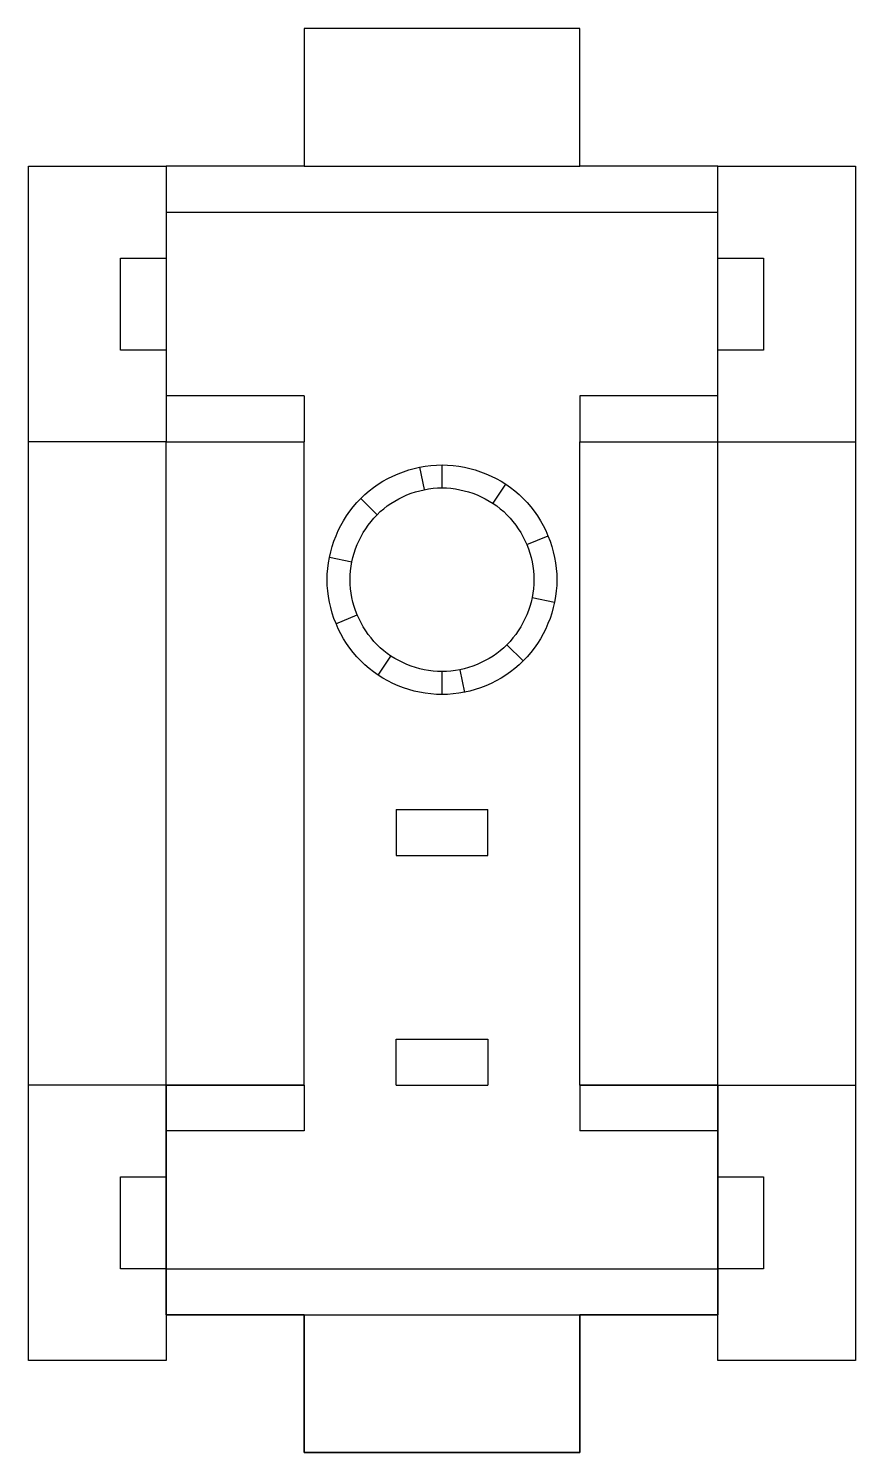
# Model space of a CAD drawing. Header units: millimetres. Extents: x -90 to 90, y -160 to 150.
import ezdxf

# ---------------------------------------------------------------- set-up
doc = ezdxf.new("R2010")
doc.units = ezdxf.units.MM
doc.header["$MEASUREMENT"] = 0
doc.layers.add('DefaultLayer', color=7, linetype='Continuous')
doc.layers.add('fold_valley', color=7, linetype='Continuous')

# ---------------------------------------------------------------- blocks, each defined once
blk = doc.blocks.new('curve8#4')
at = {"layer": 'DefaultLayer', "color": 0}
for p, q in [((-7, -12), (-7, -10)), ((-7, -10), (-6, -10)), ((-6, -12), (-7, -12))]:
    blk.add_line(p, q, dxfattribs=at)
blk = doc.blocks.new('curve6#4')
at = {"layer": 'DefaultLayer', "color": 0}
for p, q in [((6, -10), (7, -10)), ((7, -10), (7, -12)), ((7, -12), (6, -12))]:
    blk.add_line(p, q, dxfattribs=at)
blk = doc.blocks.new('curve7#4')
at = {"layer": 'DefaultLayer', "color": 0}
for p, q in [((-7, -12), (-7, -10)), ((-7, -10), (-6, -10)), ((-6, -12), (-7, -12))]:
    blk.add_line(p, q, dxfattribs=at)
blk = doc.blocks.new('curve1#6')
at = {"layer": 'DefaultLayer', "color": 0}
for p, q in [((-3, -8), (-6, -8)), ((-6, -8), (-6, -13)), ((-6, -13), (-3, -13)), ((-3, -13), (-3, -16, 0)), ((-3, -16, 0), (3, -16, 0))]:
    blk.add_line(p, q, dxfattribs=at)
blk = doc.blocks.new('curve1detachedCurve3#5')
at = {"layer": 'DefaultLayer', "color": 0}
for p, q in [((3, -8), (6, -8)), ((6, -8), (6, -13)), ((6, -13), (3, -13)), ((3, -13), (3, -16, 0))]:
    blk.add_line(p, q, dxfattribs=at)
blk = doc.blocks.new('curve5#4')
at = {"layer": 'DefaultLayer', "color": 0}
for p, q in [((6, 10), (7, 10)), ((7, 10), (7, 8)), ((7, 8), (6, 8))]:
    blk.add_line(p, q, dxfattribs=at)
blk = doc.blocks.new('curve4#6')
at = {"layer": 'DefaultLayer', "color": 0}
for p, q in [((6, 11), (6, 12)), ((6, 12), (9, 12)), ((9, 12), (9, -14)), ((6, -14), (6, -13)), ((9, -14), (6, -14))]:
    blk.add_line(p, q, dxfattribs=at)
blk = doc.blocks.new('curve21#4')
at = {"layer": 'DefaultLayer', "color": 0}
for p, q in [((-1, -2), (-1, -3)), ((1, -3), (1, -2)), ((-1, -3), (1, -3))]:
    blk.add_line(p, q, dxfattribs=at)
blk = doc.blocks.new('curve1attachedCurve2#15')
at = {"layer": 'DefaultLayer', "color": 0}
for p, q in [((-6, -13), (-6, -8)), ((-6, -8), (-3, -8)), ((-3, -8), (-6, -8)), ((-6, -8), (-6, -13)), ((6, -8), (3, -8)), ((6, -13), (6, -8)), ((-3, -13), (-6, -13)), ((-6, -13), (-3, -13)), ((-3, -16, 0), (-3, -13)), ((-3, -13), (-3, -16, 0)), ((3, -16, 0), (3, -13)), ((3, -13), (6, -13)), ((3, -16, 0), (-3, -16, 0)), ((-3, -16, 0), (3, -16, 0))]:
    blk.add_line(p, q, dxfattribs=at)
blk = doc.blocks.new('curve1attachedCurve3#10')
at = {"layer": 'DefaultLayer', "color": 0}
for p, q in [((3, 15, 0), (-3, 15, 0)), ((-3, 15, 0), (-3, 12)), ((3, 12), (3, 15, 0)), ((-3, 12), (-6, 12)), ((-6, 12), (-6, 6)), ((6, 12), (3, 12)), ((6, 6), (6, 12)), ((-6, 6), (-3, 6)), ((3, 6), (6, 6))]:
    blk.add_line(p, q, dxfattribs=at)
blk = doc.blocks.new('curve23#4')
at = {"layer": 'DefaultLayer', "color": 0}
for p, q in [((-1, -8), (-1, -7)), ((-1, -7), (1, -7)), ((1, -7), (1, -8))]:
    blk.add_line(p, q, dxfattribs=at)
blk = doc.blocks.new('curve10#6')
at = {"layer": 'DefaultLayer', "color": 0}
for p, q in [((-9, -14), (-9, 12)), ((-9, 12), (-6, 12)), ((-6, 12), (-6, 11)), ((-6, -13), (-6, -14)), ((-6, -14), (-9, -14))]:
    blk.add_line(p, q, dxfattribs=at)
blk = doc.blocks.new('curve1attachedCurve1#10')
at = {"layer": 'DefaultLayer', "color": 0}
for p, q in [((-3, -8), (-6, -8)), ((-6, -8), (-6, -13)), ((6, -8), (3, -8)), ((6, -13), (6, -8)), ((-6, -13), (-3, -13)), ((-3, -13), (-3, -16, 0)), ((3, -16, 0), (3, -13)), ((3, -13), (6, -13)), ((-3, -16, 0), (3, -16, 0))]:
    blk.add_line(p, q, dxfattribs=at)
blk = doc.blocks.new('curve9#4')
at = {"layer": 'DefaultLayer', "color": 0}
for p, q in [((-7, 8), (-7, 10)), ((-7, 10), (-6, 10)), ((-6, 8), (-7, 8))]:
    blk.add_line(p, q, dxfattribs=at)
blk = doc.blocks.new('RootNode')
at = {"layer": 'DefaultLayer', "color": 0}
for p, q in [((-3, 7), (-3, 6)), ((3, 7), (3, 6)), ((-0.488, 5.452), (-0.39, 4.962)), ((0, 5), (0, 5.5)), ((1.111, 4.663), (1.389, 5.079)), ((-1.768, 4.768), (-1.414, 4.414)), ((1.848, 3.765), (2.31, 3.957)), ((-2.452, 3.488), (-1.962, 3.39)), ((1.962, 2.61), (2.452, 2.512)), ((-2.31, 2.043), (-1.848, 2.235)), ((1.414, 1.586), (1.768, 1.232)), ((-1.389, 0.921), (-1.111, 1.337)), ((0, 0.5), (0, 1)), ((0.39, 1.038), (0.488, 0.548)), ((-3, -8), (-3, -9)), ((3, -8), (3, -9))]:
    blk.add_line(p, q, dxfattribs=at)
blk.add_open_spline([(0, 5, 0), (-0.522, 5, 0), (-1.567, 4.567, 0), (-2.216, 3, 0), (-1.567, 1.433, 0), (0, 0.784, 0), (1.567, 1.433, 0), (2.216, 3, 0), (1.567, 4.567, 0), (0.522, 5, 0), (0, 5, 0)], degree=3, dxfattribs=at)
at = {"layer": 'fold_valley', "color": 0}
for p, q in [((-3, 12), (3, 12)), ((-6, 11), (6, 11)), ((-3, 7), (-6, 7)), ((6, 7), (3, 7)), ((-6, 6), (-9, 6)), ((-6, -8), (-6, 6)), ((-3, -8), (-3, 6)), ((3, -8), (3, 6)), ((6, -8), (6, 6)), ((6, 6), (9, 6)), ((-1, -2), (1, -2)), ((-6, -8), (-9, -8)), ((-1, -8), (1, -8)), ((6, -8), (9, -8)), ((-3, -9), (-6, -9)), ((6, -9), (3, -9)), ((-6, -12), (6, -12)), ((-3, -13), (3, -13))]:
    blk.add_line(p, q, dxfattribs=at)
blk.add_open_spline([(0, 5.5, 0), (-0.653, 5.5, 0), (-1.959, 4.959, 0), (-2.77, 3, 0), (-1.959, 1.041, 0), (0, 0.23, 0), (1.959, 1.041, 0), (2.77, 3, 0), (1.959, 4.959, 0), (0.653, 5.5, 0), (0, 5.5, 0)], degree=3, dxfattribs=at)
at = {"color": 0}
for name in ['curve1attachedCurve3#10', 'curve10#6', 'curve4#6', 'curve9#4', 'curve5#4', 'curve21#4', 'curve23#4', 'curve1#6', 'curve1attachedCurve2#15', 'curve1attachedCurve1#10', 'curve1detachedCurve3#5', 'curve8#4', 'curve7#4', 'curve6#4']:
    blk.add_blockref(name, (0, 0), dxfattribs=at)

msp = doc.modelspace()

# ---------------------------------------------------------------- block references
at = {"color": 0, "xscale": 10, "yscale": 10, "zscale": 10}
msp.add_blockref('RootNode', (0, 0), dxfattribs=at)

doc.saveas('drawing.dxf')
